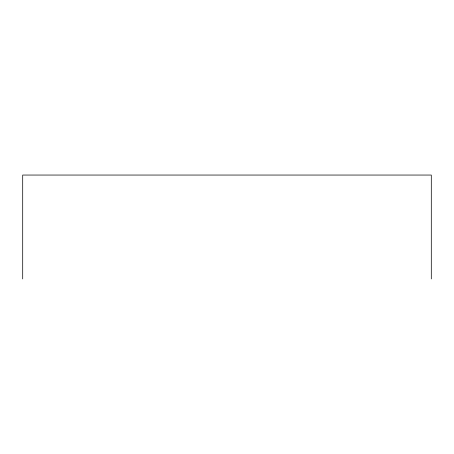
<?xml version="1.0" encoding="UTF-8"?>
<svg xmlns="http://www.w3.org/2000/svg" width="454" height="454" viewBox="0 0 454 454"><rect width="100%" height="100%" fill="white"/><g stroke="black" fill="none" stroke-linecap="round" stroke-linejoin="round"><path stroke-width="0.68" d="M431.3 278.949L431.3 175.051L22.7 175.051L22.7 278.949"/></g></svg>
